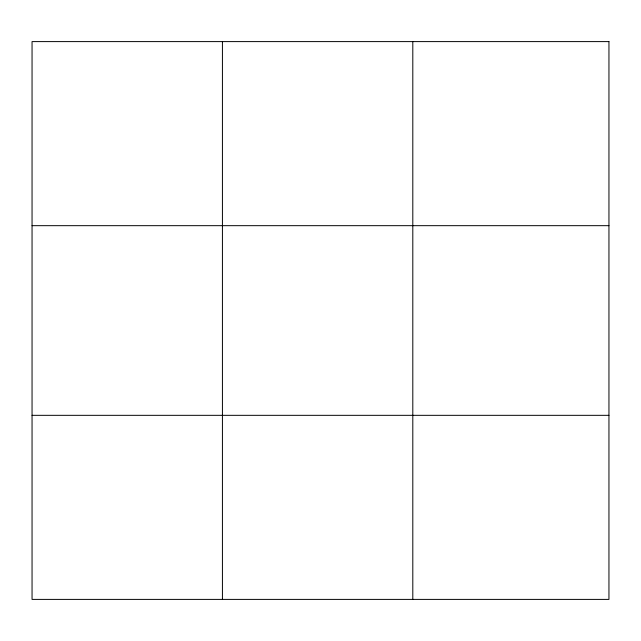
<?xml version="1.0" encoding="UTF-8"?>
<svg xmlns="http://www.w3.org/2000/svg" width="641" height="641" viewBox="0 0 641 641"><rect width="100%" height="100%" fill="white"/><g stroke="black" fill="none" stroke-linecap="round" stroke-linejoin="round"><path stroke-width="0.96" d="M222.427 41.601L222.427 599.399M412.804 41.601L412.804 599.399M32.05 225.672L608.95 225.672M32.05 415.328L608.95 415.328M608.95 41.601L608.95 599.399L32.05 599.399L32.05 41.601L608.95 41.601"/></g></svg>
